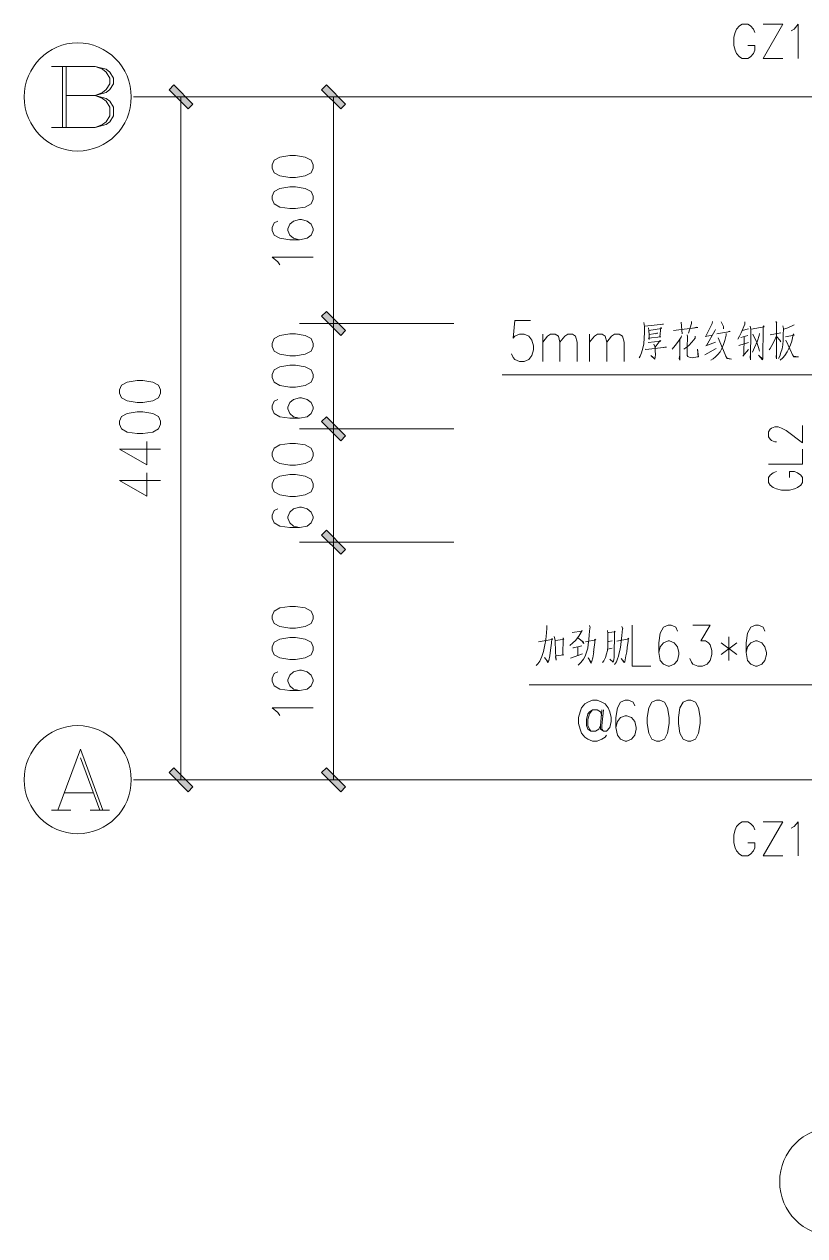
# Model space of a CAD drawing. Header units: millimetres. Extents: x 0 to 586, y 0 to 414.
# Drawn here: x 208.7 to 265.1, y 108.9 to 196.3 of the extents above; entities that cross this region are included whole.
import ezdxf

# ---------------------------------------------------------------- set-up
doc = ezdxf.new("R2010")
doc.units = ezdxf.units.MM

msp = doc.modelspace()

# ---------------------------------------------------------------- hatches: boundary and pattern name
h = msp.add_hatch(color=0)
h.dxf.hatch_style = 2
h.paths.add_polyline_path([(220.905917, 190.581139), (220.556667, 190.231889), (219.177306, 191.61125), (219.526556, 191.9605)])
h = msp.add_hatch(color=0)
h.dxf.hatch_style = 2
h.paths.add_polyline_path([(231.923167, 190.581139), (231.573917, 190.231889), (230.194556, 191.61125), (230.543806, 191.9605)])
h = msp.add_hatch(color=0)
h.dxf.hatch_style = 2
h.paths.add_polyline_path([(230.194556, 175.256472), (230.543806, 175.605722), (231.923167, 174.226361), (231.573917, 173.877111)])
h = msp.add_hatch(color=0)
h.dxf.hatch_style = 2
h.paths.add_polyline_path([(230.194556, 175.256472), (230.543806, 175.605722), (231.923167, 174.226361), (231.573917, 173.877111)])
h = msp.add_hatch(color=0)
h.dxf.hatch_style = 2
h.paths.add_polyline_path([(231.923167, 166.624), (231.573917, 166.27475), (230.194556, 167.657639), (230.543806, 168.003361)])
h = msp.add_hatch(color=0)
h.dxf.hatch_style = 2
h.paths.add_polyline_path([(230.194556, 167.657639), (230.543806, 168.003361), (231.923167, 166.624), (231.573917, 166.27475)])
h = msp.add_hatch(color=0)
h.dxf.hatch_style = 2
h.paths.add_polyline_path([(231.923167, 158.428972), (231.573917, 158.079722), (230.194556, 159.462611), (230.543806, 159.808333)])
h = msp.add_hatch(color=0)
h.dxf.hatch_style = 2
h.paths.add_polyline_path([(231.923167, 158.428972), (231.573917, 158.079722), (230.194556, 159.462611), (230.543806, 159.808333)])
h = msp.add_hatch(color=0)
h.dxf.hatch_style = 2
h.paths.add_polyline_path([(219.177306, 142.314083), (219.526556, 142.663333), (220.905917, 141.283972), (220.556667, 140.934722)])
h = msp.add_hatch(color=0)
h.dxf.hatch_style = 2
h.paths.add_polyline_path([(230.194556, 142.314083), (230.543806, 142.663333), (231.923167, 141.283972), (231.573917, 140.934722)])

# ---------------------------------------------------------------- linework, layer by layer
at = {"color": 0, "lineweight": 0}
for points in [[(261.471833, 195.759917), (261.369528, 195.99275), (261.164917, 196.229111), (260.963833, 196.345528), (260.558139, 196.345528), (260.357056, 196.229111), (260.152444, 195.99275), (260.053667, 195.759917), (259.951361, 195.407139), (259.951361, 194.818), (260.053667, 194.46875), (260.152444, 194.232389), (260.357056, 193.999556), (260.558139, 193.879611), (260.963833, 193.879611), (261.164917, 193.999556), (261.369528, 194.232389), (261.471833, 194.46875), (261.471833, 194.818), (260.963833, 194.818)], [(262.078611, 196.345528), (263.496778, 196.345528), (262.078611, 193.879611), (263.496778, 193.879611)], [(264.103556, 195.876333), (264.304639, 195.99275), (264.608028, 196.345528), (264.608028, 193.879611)], [(210.696528, 193.304583), (213.850361, 193.304583), (214.637056, 193.092917), (214.901639, 192.884778), (215.162694, 192.461444), (215.162694, 192.041639), (214.901639, 191.621833), (214.637056, 191.410167), (213.850361, 191.202028)], [(211.483222, 188.887806), (211.483222, 193.304583)], [(211.747806, 193.304583), (211.747806, 188.887806)], [(213.850361, 193.304583), (214.376, 193.092917), (214.637056, 192.884778), (214.901639, 192.461444), (214.901639, 192.041639), (214.637056, 191.621833), (214.376, 191.410167), (213.850361, 191.202028)], [(211.747806, 191.202028), (213.850361, 191.202028), (214.637056, 190.990361), (214.901639, 190.778694), (215.162694, 190.358889), (215.162694, 189.727417), (214.901639, 189.307611), (214.637056, 189.095944), (213.850361, 188.887806), (210.696528, 188.887806)], [(213.850361, 191.202028), (214.376, 190.990361), (214.637056, 190.778694), (214.901639, 190.358889), (214.901639, 189.727417), (214.637056, 189.307611), (214.376, 189.095944), (213.850361, 188.887806)], [(216.609083, 191.096194), (257.351389, 191.096194)], [(228.723472, 191.096194), (217.575694, 191.096194)], [(218.902139, 191.096194), (237.634639, 191.096194)], [(220.041611, 141.809611), (220.041611, 191.085611)], [(238.618889, 191.096194), (220.874167, 191.096194)], [(239.740722, 191.096194), (228.592944, 191.096194)], [(238.618889, 191.096194), (228.75875, 191.096194)], [(231.058861, 174.752), (231.058861, 191.085611)], [(240.590917, 191.096194), (242.562944, 191.096194)], [(245.519222, 191.096194), (275.099639, 191.096194)], [(227.04425, 182.128583), (226.762028, 182.015694), (226.624444, 181.680556), (226.624444, 181.454778), (226.762028, 181.116111), (227.185361, 180.890333), (227.890917, 180.777444), (228.592944, 180.777444), (229.157389, 180.890333), (229.439611, 181.116111), (229.580722, 181.454778), (229.580722, 181.567667), (229.439611, 181.906333), (229.157389, 182.128583), (228.734056, 182.241472), (228.592944, 182.241472), (228.173139, 182.128583), (227.890917, 181.906333), (227.749806, 181.567667), (227.749806, 181.454778), (227.890917, 181.116111), (228.173139, 180.890333), (228.592944, 180.777444)], [(227.185361, 178.97475), (227.04425, 179.200528), (226.624444, 179.539194), (229.580722, 179.539194)], [(239.740722, 174.741417), (228.592944, 174.741417)], [(239.740722, 174.741417), (228.592944, 174.741417)], [(231.058861, 174.752), (231.058861, 174.762583)], [(231.058861, 167.139056), (231.058861, 174.741417)], [(245.265222, 174.949556), (244.139861, 174.949556), (244.026972, 173.683083), (244.139861, 173.824194), (244.478528, 173.965306), (244.817194, 173.965306), (245.152333, 173.824194), (245.378111, 173.541972), (245.491, 173.118639), (245.491, 172.839944), (245.378111, 172.416611), (245.152333, 172.134389), (244.817194, 171.993278), (244.478528, 171.993278), (244.139861, 172.134389), (244.026972, 172.2755), (243.914083, 172.557722)], [(253.467306, 174.811972), (253.506111, 174.533278), (253.506111, 174.088778), (253.488472, 173.668972), (253.449667, 173.273861), (253.375583, 172.949306), (253.283861, 172.621222), (253.188611, 172.388389), (253.114528, 172.250806)], [(253.52375, 174.554444), (254.885472, 174.695556), (254.811389, 174.695556), (254.659694, 174.670861)], [(253.784806, 174.416861), (253.823611, 174.229889), (253.84125, 173.9265), (253.84125, 173.57725), (253.802444, 173.668972), (254.680861, 173.764222), (254.60325, 173.764222), (254.6985, 174.438028), (254.733778, 174.367472), (253.823611, 174.229889)], [(255.591028, 174.229889), (257.361972, 174.438028), (257.287889, 174.462722), (257.026833, 174.392167)], [(256.151944, 174.833139), (256.226028, 173.997056)], [(256.896306, 174.882528), (256.896306, 174.741417), (256.674056, 174.042917)], [(258.423833, 174.882528), (258.388556, 174.741417), (257.940528, 173.834778), (257.884083, 173.810083), (258.423833, 173.901806)], [(258.628444, 174.300444), (258.593167, 174.205194), (257.975806, 173.157444), (257.940528, 173.136278), (258.628444, 173.390278)], [(258.741333, 173.997056), (259.690306, 174.159333), (259.633861, 174.184028), (259.503333, 174.113472)], [(259.037667, 174.857833), (259.207, 174.533278), (259.207, 174.346306)], [(260.752167, 174.857833), (260.752167, 174.695556), (260.491111, 174.067611), (260.360583, 173.834778), (260.251222, 173.601944)], [(260.568722, 174.229889), (261.013222, 174.346306)], [(261.14375, 174.554444), (261.182556, 174.300444), (261.164917, 172.109694), (261.126111, 172.296667), (261.164917, 172.554194)], [(261.200194, 174.321611), (262.149167, 174.508583), (262.09625, 174.579139), (262.075083, 174.367472), (262.057444, 172.296667), (262.039806, 172.18025), (262.018639, 172.109694), (261.739944, 172.458944), (262.039806, 172.155556)], [(262.988778, 174.882528), (263.062861, 174.766111), (263.045222, 174.787278), (263.045222, 172.18025), (263.006417, 172.367222), (263.027583, 172.554194)], [(263.49325, 174.579139), (263.549694, 174.367472), (263.528528, 173.901806), (263.510889, 173.531389), (263.49325, 173.203306), (263.436806, 172.903444), (263.362722, 172.645917), (263.288639, 172.388389), (263.193389, 172.201417)], [(264.311694, 174.649694), (263.846028, 174.416861), (263.567333, 174.321611)], [(246.168333, 171.993278), (246.168333, 173.965306)], [(246.168333, 173.400861), (246.507, 173.824194), (246.72925, 173.965306), (247.067917, 173.965306), (247.293694, 173.824194), (247.406583, 173.400861), (247.406583, 171.993278)], [(247.406583, 173.400861), (247.74525, 173.824194), (247.971028, 173.965306), (248.309694, 173.965306), (248.535472, 173.824194), (248.644833, 173.400861), (248.644833, 171.993278)], [(249.547944, 171.993278), (249.547944, 173.965306)], [(249.547944, 173.400861), (249.886611, 173.824194), (250.112389, 173.965306), (250.451056, 173.965306), (250.673306, 173.824194), (250.786194, 173.400861), (250.786194, 171.993278)], [(250.786194, 173.400861), (251.124861, 173.824194), (251.350639, 173.965306), (251.689306, 173.965306), (251.915083, 173.824194), (252.027972, 173.400861), (252.027972, 171.993278)], [(253.767167, 173.369111), (254.680861, 173.460833), (254.642056, 173.506694), (254.268111, 173.041028)], [(253.84125, 173.951194), (254.47625, 174.042917), (254.398639, 174.042917), (254.306917, 173.997056)], [(254.176389, 173.252694), (254.250472, 173.086889), (254.289278, 172.949306), (254.289278, 172.762333), (254.306917, 172.504806), (254.289278, 172.296667), (254.250472, 172.155556), (253.971778, 172.437778), (254.250472, 172.18025)], [(256.169583, 173.855944), (256.151944, 173.739528), (255.964972, 173.460833), (255.721556, 173.157444), (255.516944, 172.87875)], [(256.056694, 173.552556), (256.056694, 172.413083), (256.056694, 172.085), (256.021417, 172.18025), (256.039056, 172.388389)], [(257.175, 173.834778), (257.157361, 173.668972), (256.913944, 173.390278), (256.709333, 173.157444), (256.487083, 172.970472), (256.338917, 172.87875)], [(256.578806, 173.9265), (256.617611, 173.810083), (256.578806, 172.970472), (256.578806, 172.645917), (256.599972, 172.437778), (256.63525, 172.367222), (256.691694, 172.321361), (256.804583, 172.271972), (256.95275, 172.250806), (257.326694, 172.321361), (257.418417, 172.342528), (257.326694, 172.87875), (257.379611, 172.342528)], [(259.393972, 174.018222), (259.393972, 173.901806), (259.298722, 173.506694), (259.207, 173.228), (259.094111, 172.924611), (258.963583, 172.691778), (258.797778, 172.504806), (258.628444, 172.321361), (258.462639, 172.18025), (258.293306, 172.085)], [(258.833056, 173.693667), (259.450417, 172.201417), (259.785556, 172.155556), (259.468056, 172.226111), (259.376333, 172.367222)], [(261.013222, 173.369111), (260.307667, 173.157444)], [(260.956778, 173.880639), (260.473472, 173.718361)], [(260.695722, 173.764222), (260.678083, 172.483639), (260.604, 172.388389), (261.013222, 172.854056)], [(261.814028, 174.018222), (261.796389, 173.880639), (261.665861, 173.485528), (261.46125, 172.995167), (261.295444, 172.670611)], [(261.330722, 173.972361), (261.630583, 173.319722), (261.630583, 173.298556), (261.739944, 172.995167), (261.796389, 172.832889), (261.814028, 172.737639)], [(263.045222, 173.855944), (262.85825, 173.460833), (262.710083, 173.157444), (262.579556, 172.924611), (262.505472, 172.832889)], [(262.579556, 173.9265), (263.362722, 174.067611)], [(263.062861, 173.785389), (263.288639, 173.531389), (263.341556, 173.414972)], [(263.680222, 173.785389), (264.311694, 173.901806), (264.25525, 173.997056), (264.219972, 173.834778), (264.145889, 173.460833), (264.050639, 173.203306), (263.93775, 172.924611), (263.807222, 172.691778), (263.641417, 172.437778), (263.49325, 172.250806), (263.306278, 172.085)], [(263.680222, 173.506694), (263.733139, 173.485528), (264.25525, 172.342528), (264.629194, 172.321361), (264.25525, 172.388389), (264.181167, 172.483639)], [(253.562556, 172.87875), (253.597833, 172.854056), (255.090083, 173.041028), (254.977194, 173.041028), (254.846667, 172.995167)], [(257.866444, 172.483639), (258.684889, 172.924611)], [(243.23675, 171.026667), (270.79575, 171.026667)], [(227.04425, 169.252194), (226.762028, 169.139306), (226.624444, 168.800639), (226.624444, 168.574861), (226.762028, 168.236194), (227.185361, 168.010417), (227.890917, 167.897528), (228.592944, 167.897528), (229.157389, 168.010417), (229.439611, 168.236194), (229.580722, 168.574861), (229.580722, 168.68775), (229.439611, 169.026417), (229.157389, 169.252194), (228.734056, 169.365083), (228.592944, 169.365083), (228.173139, 169.252194), (227.890917, 169.026417), (227.749806, 168.68775), (227.749806, 168.574861), (227.890917, 168.236194), (228.173139, 168.010417), (228.592944, 167.897528)], [(239.740722, 167.139056), (228.592944, 167.139056)], [(239.740722, 167.139056), (228.592944, 167.139056)], [(231.058861, 167.149639), (231.058861, 167.160222)], [(231.058861, 158.944028), (231.058861, 167.139056)], [(231.058861, 167.132), (231.058861, 167.121417)], [(263.041694, 166.204194), (262.92175, 166.204194), (262.688917, 166.295917), (262.5725, 166.384111), (262.452556, 166.564028), (262.452556, 166.920333), (262.5725, 167.10025), (262.688917, 167.191972), (262.92175, 167.280167), (263.158111, 167.280167), (263.394472, 167.191972), (263.743722, 167.012056), (264.918472, 166.116), (264.918472, 167.368361)], [(215.603667, 165.657389), (217.575694, 164.532028), (217.575694, 166.221833)], [(215.603667, 165.657389), (218.563472, 165.657389)], [(262.452556, 164.592), (264.918472, 164.592), (264.918472, 165.667972)], [(215.603667, 163.406667), (217.575694, 162.277778), (217.575694, 163.967583)], [(263.041694, 164.055778), (262.805333, 163.964056), (262.5725, 163.787667), (262.452556, 163.60775), (262.452556, 163.247917), (262.5725, 163.068), (262.805333, 162.891611), (263.041694, 162.799889), (263.394472, 162.711694), (263.980083, 162.711694), (264.332861, 162.799889), (264.565694, 162.891611), (264.802056, 163.068), (264.918472, 163.247917), (264.918472, 163.60775), (264.802056, 163.787667), (264.565694, 163.964056), (264.332861, 164.055778), (263.980083, 164.055778), (263.980083, 163.60775)], [(215.603667, 163.406667), (218.563472, 163.406667)], [(227.04425, 161.3535), (226.762028, 161.240611), (226.624444, 160.901944), (226.624444, 160.676167), (226.762028, 160.3375), (227.185361, 160.111722), (227.890917, 160.002361), (228.592944, 160.002361), (229.157389, 160.111722), (229.439611, 160.3375), (229.580722, 160.676167), (229.580722, 160.789056), (229.439611, 161.127722), (229.157389, 161.3535), (228.734056, 161.466389), (228.592944, 161.466389), (228.173139, 161.3535), (227.890917, 161.127722), (227.749806, 160.789056), (227.749806, 160.676167), (227.890917, 160.3375), (228.173139, 160.111722), (228.592944, 160.002361)], [(239.740722, 158.944028), (228.592944, 158.944028)], [(239.740722, 158.944028), (228.592944, 158.944028)], [(231.058861, 158.936972), (231.058861, 158.926389)], [(231.058861, 141.809611), (231.058861, 158.936972)], [(246.450556, 152.929167), (246.450556, 152.742194), (246.429389, 152.392944), (246.376472, 151.927278), (246.376472, 151.881417), (246.320028, 151.532167), (246.224778, 151.0665), (246.09425, 150.692556), (245.946083, 150.368), (245.797917, 150.156333), (245.685028, 150.039917)], [(248.295583, 152.417639), (248.9835, 152.534056), (249.018778, 152.579917), (248.76125, 152.160111), (248.517833, 151.856722), (248.330861, 151.66975), (248.12625, 151.486306)], [(249.540889, 152.929167), (249.579694, 152.788056), (249.562056, 152.742194), (249.52325, 152.251833), (249.487972, 151.902583), (249.449167, 151.553333), (249.410361, 151.299333), (249.318639, 150.995944), (249.226917, 150.71725), (249.096389, 150.505583), (248.909417, 150.251583), (248.722444, 150.064611)], [(250.828528, 152.579917), (250.863806, 152.36825), (250.863806, 151.810861), (250.863806, 151.41575), (250.828528, 151.133528), (250.754444, 150.879528), (250.698, 150.622), (250.567472, 150.389167), (250.472222, 150.251583)], [(250.902611, 152.417639), (251.385917, 152.484667), (251.350639, 152.534056), (251.311833, 150.622), (251.294194, 150.484417), (251.276556, 150.368), (251.23775, 150.297444), (250.994333, 150.505583)], [(251.87275, 152.858611), (251.946833, 152.696333), (251.908028, 152.696333), (251.87275, 152.205972), (251.833944, 151.810861), (251.795139, 151.532167), (251.759861, 151.228778), (251.685778, 150.950083), (251.629333, 150.71725), (251.55525, 150.530278), (251.481167, 150.318611), (251.350639, 150.110472)], [(252.617111, 152.950333), (252.617111, 149.994056), (253.96825, 149.994056)], [(255.883833, 152.530528), (255.770944, 152.809222), (255.432278, 152.950333), (255.2065, 152.950333), (254.871361, 152.809222), (254.645583, 152.389417), (254.532694, 151.683861), (254.532694, 150.978306), (254.645583, 150.417389), (254.871361, 150.135167), (255.2065, 149.994056), (255.319389, 149.994056), (255.658056, 150.135167), (255.883833, 150.417389), (255.996722, 150.840722), (255.996722, 150.978306), (255.883833, 151.401639), (255.658056, 151.683861), (255.319389, 151.824972), (255.2065, 151.824972), (254.871361, 151.683861), (254.645583, 151.401639), (254.532694, 150.978306)], [(257.009194, 152.950333), (258.250972, 152.950333), (257.573639, 151.824972), (257.912306, 151.824972), (258.138083, 151.683861), (258.250972, 151.54275), (258.363861, 151.119417), (258.363861, 150.840722), (258.250972, 150.417389), (258.025194, 150.135167), (257.686528, 149.994056), (257.347861, 149.994056), (257.009194, 150.135167), (256.896306, 150.276278), (256.786944, 150.5585)], [(262.195028, 152.530528), (262.082139, 152.809222), (261.743472, 152.950333), (261.517694, 152.950333), (261.179028, 152.809222), (260.95325, 152.389417), (260.840361, 151.683861), (260.840361, 150.978306), (260.95325, 150.417389), (261.179028, 150.135167), (261.517694, 149.994056), (261.630583, 149.994056), (261.96925, 150.135167), (262.195028, 150.417389), (262.307917, 150.840722), (262.307917, 150.978306), (262.195028, 151.401639), (261.96925, 151.683861), (261.630583, 151.824972), (261.517694, 151.824972), (261.179028, 151.683861), (260.95325, 151.401639), (260.840361, 150.978306)], [(245.854361, 151.765), (246.820972, 151.927278), (246.859778, 151.927278), (246.820972, 151.997833), (246.785694, 151.648583), (246.72925, 151.158222), (246.672806, 150.738417), (246.598722, 150.413861), (246.524639, 150.226889), (246.468194, 150.343306), (246.376472, 150.505583), (246.298861, 150.622), (246.542278, 150.297444), (246.581083, 150.389167)], [(246.990306, 152.135417), (247.064389, 151.881417), (247.082028, 151.017111), (247.120833, 150.435028), (247.082028, 150.667861), (247.099667, 150.738417), (247.678222, 150.808972), (247.604139, 150.784278), (247.642944, 152.043694), (247.678222, 151.951972), (247.621778, 151.927278), (247.064389, 151.856722)], [(248.330861, 151.3205), (248.369667, 151.3205), (248.9835, 151.461611)], [(248.683639, 152.043694), (249.096389, 151.740306), (249.131667, 151.623889), (249.114028, 151.648583), (248.9835, 151.835556)], [(248.683639, 151.369889), (248.683639, 150.738417)], [(249.244556, 151.765), (249.988917, 151.902583), (249.932472, 151.951972), (249.914833, 151.694444), (249.876028, 151.369889), (249.823111, 151.017111), (249.84075, 151.041806), (249.766667, 150.600833), (249.710222, 150.368), (249.653778, 150.226889), (249.636139, 150.202194), (249.431528, 150.600833), (249.653778, 150.251583)], [(251.181306, 151.835556), (250.902611, 151.786167)], [(251.498806, 151.810861), (252.373694, 151.973139), (252.338417, 152.019), (252.31725, 151.810861), (252.260806, 151.345194), (252.225528, 151.041806), (252.169083, 150.738417), (252.112639, 150.459722), (252.077361, 150.318611), (252.038556, 150.251583), (251.816306, 150.551444), (252.038556, 150.297444)], [(259.037667, 151.683861), (260.166556, 150.840722)], [(260.166556, 151.683861), (259.037667, 150.840722)], [(259.602111, 152.107194), (259.602111, 150.417389)], [(248.165056, 150.576139), (249.039944, 150.879528)], [(251.181306, 151.299333), (250.863806, 151.228778)], [(227.04425, 149.584833), (226.762028, 149.471944), (226.624444, 149.133278), (226.624444, 148.9075), (226.762028, 148.568833), (227.185361, 148.343056), (227.890917, 148.230167), (228.592944, 148.230167), (229.157389, 148.343056), (229.439611, 148.568833), (229.580722, 148.9075), (229.580722, 149.020389), (229.439611, 149.359056), (229.157389, 149.584833), (228.734056, 149.697722), (228.592944, 149.697722), (228.173139, 149.584833), (227.890917, 149.359056), (227.749806, 149.020389), (227.749806, 148.9075), (227.890917, 148.568833), (228.173139, 148.343056), (228.592944, 148.230167)], [(245.177028, 148.6535), (295.469028, 148.6535)], [(227.185361, 146.427472), (227.04425, 146.65325), (226.624444, 146.991917), (229.580722, 146.991917)], [(250.433417, 146.84375), (250.320528, 145.714861), (250.320528, 145.436167), (250.546306, 145.295056), (250.772083, 145.295056), (250.997861, 145.577278), (251.11075, 145.997083), (251.11075, 146.279306), (250.997861, 146.702639), (250.884972, 146.984861), (250.659194, 147.267083), (250.433417, 147.408194), (250.09475, 147.549306), (249.756083, 147.549306), (249.420944, 147.408194), (249.195167, 147.267083), (248.969389, 146.984861), (248.8565, 146.702639), (248.743611, 146.279306), (248.743611, 145.855972), (248.8565, 145.436167), (248.969389, 145.153944), (249.195167, 144.871722), (249.420944, 144.730611), (249.756083, 144.5895), (250.09475, 144.5895), (250.433417, 144.730611), (250.659194, 144.871722), (250.772083, 145.012833)], [(252.800556, 147.125972), (252.687667, 147.408194), (252.349, 147.549306), (252.123222, 147.549306), (251.784556, 147.408194), (251.558778, 146.984861), (251.445889, 146.279306), (251.445889, 145.577278), (251.558778, 145.012833), (251.784556, 144.730611), (252.123222, 144.5895), (252.236111, 144.5895), (252.574778, 144.730611), (252.800556, 145.012833), (252.913444, 145.436167), (252.913444, 145.577278), (252.800556, 145.997083), (252.574778, 146.279306), (252.236111, 146.420417), (252.123222, 146.420417), (251.784556, 146.279306), (251.558778, 145.997083), (251.445889, 145.577278)], [(250.433417, 146.420417), (250.320528, 146.702639), (250.09475, 146.84375), (249.756083, 146.84375), (249.530306, 146.702639), (249.420944, 146.561528), (249.308056, 146.138194), (249.308056, 145.714861), (249.420944, 145.436167), (249.643194, 145.295056), (249.981861, 145.295056), (250.207639, 145.436167), (250.320528, 145.714861)], [(249.756083, 146.84375), (249.530306, 146.561528), (249.420944, 146.138194), (249.420944, 145.714861), (249.530306, 145.436167), (249.643194, 145.295056)], [(250.546306, 146.84375), (250.433417, 145.714861), (250.433417, 145.436167), (250.546306, 145.295056)], [(212.781444, 144.007417), (211.158667, 139.590639)], [(212.781444, 144.007417), (214.40775, 139.590639)], [(212.781444, 143.375944), (214.174917, 139.590639)], [(216.609083, 141.799028), (257.351389, 141.799028)], [(228.723472, 141.799028), (217.575694, 141.799028)], [(218.902139, 141.799028), (237.634639, 141.799028)], [(239.740722, 141.799028), (228.592944, 141.799028)], [(238.618889, 141.799028), (228.75875, 141.799028)], [(238.618889, 141.799028), (228.75875, 141.799028)], [(240.590917, 141.799028), (242.562944, 141.799028)], [(245.519222, 141.799028), (275.099639, 141.799028)], [(211.624333, 140.853583), (213.70925, 140.853583)], [(210.696528, 139.590639), (212.086472, 139.590639)], [(213.479944, 139.590639), (214.869889, 139.590639)], [(261.471833, 138.179528), (261.369528, 138.415889), (261.164917, 138.648722), (260.963833, 138.768667), (260.558139, 138.768667), (260.357056, 138.648722), (260.152444, 138.415889), (260.053667, 138.179528), (259.951361, 137.82675), (259.951361, 137.241139), (260.053667, 136.888361), (260.152444, 136.655528), (260.357056, 136.419167), (260.558139, 136.30275), (260.963833, 136.30275), (261.164917, 136.419167), (261.369528, 136.655528), (261.471833, 136.888361), (261.471833, 137.241139), (260.963833, 137.241139)], [(262.078611, 138.768667), (263.496778, 138.768667), (262.078611, 136.30275), (263.496778, 136.30275)], [(264.103556, 138.295944), (264.304639, 138.415889), (264.608028, 138.768667), (264.608028, 136.30275)]]:
    msp.add_lwpolyline(points, dxfattribs=at)
for points in [[(220.905917, 190.581139), (220.556667, 190.231889), (219.177306, 191.61125), (219.526556, 191.9605)], [(231.923167, 190.581139), (231.573917, 190.231889), (230.194556, 191.61125), (230.543806, 191.9605)], [(226.624444, 185.95975), (226.762028, 185.624611), (227.185361, 185.398833), (227.890917, 185.285944), (228.31425, 185.285944), (229.016278, 185.398833), (229.439611, 185.624611), (229.580722, 185.95975), (229.580722, 186.185528), (229.439611, 186.524194), (229.016278, 186.749972), (228.31425, 186.862861), (227.890917, 186.862861), (227.185361, 186.749972), (226.762028, 186.524194), (226.624444, 186.185528)], [(226.624444, 183.709028), (226.762028, 183.370361), (227.185361, 183.144583), (227.890917, 183.031694), (228.31425, 183.031694), (229.016278, 183.144583), (229.439611, 183.370361), (229.580722, 183.709028), (229.580722, 183.931278), (229.439611, 184.269944), (229.016278, 184.495722), (228.31425, 184.608611), (227.890917, 184.608611), (227.185361, 184.495722), (226.762028, 184.269944), (226.624444, 183.931278)], [(230.194556, 175.256472), (230.543806, 175.605722), (231.923167, 174.226361), (231.573917, 173.877111)], [(230.194556, 175.256472), (230.543806, 175.605722), (231.923167, 174.226361), (231.573917, 173.877111)], [(226.624444, 173.083361), (226.762028, 172.744694), (227.185361, 172.518917), (227.890917, 172.406028), (228.31425, 172.406028), (229.016278, 172.518917), (229.439611, 172.744694), (229.580722, 173.083361), (229.580722, 173.305611), (229.439611, 173.644278), (229.016278, 173.870056), (228.31425, 173.982944), (227.890917, 173.982944), (227.185361, 173.870056), (226.762028, 173.644278), (226.624444, 173.305611)], [(226.624444, 170.829111), (226.762028, 170.490444), (227.185361, 170.264667), (227.890917, 170.151778), (228.31425, 170.151778), (229.016278, 170.264667), (229.439611, 170.490444), (229.580722, 170.829111), (229.580722, 171.054889), (229.439611, 171.393556), (229.016278, 171.615806), (228.31425, 171.728694), (227.890917, 171.728694), (227.185361, 171.615806), (226.762028, 171.393556), (226.624444, 171.054889)], [(215.603667, 169.714333), (215.744778, 169.375667), (216.168111, 169.153417), (216.873667, 169.040528), (217.297, 169.040528), (217.999028, 169.153417), (218.422361, 169.375667), (218.563472, 169.714333), (218.563472, 169.940111), (218.422361, 170.278778), (217.999028, 170.504556), (217.297, 170.617444), (216.873667, 170.617444), (216.168111, 170.504556), (215.744778, 170.278778), (215.603667, 169.940111)], [(215.603667, 167.460083), (215.744778, 167.124944), (216.168111, 166.899167), (216.873667, 166.786278), (217.297, 166.786278), (217.999028, 166.899167), (218.422361, 167.124944), (218.563472, 167.460083), (218.563472, 167.685861), (218.422361, 168.024528), (217.999028, 168.250306), (217.297, 168.363194), (216.873667, 168.363194), (216.168111, 168.250306), (215.744778, 168.024528), (215.603667, 167.685861)], [(231.923167, 166.624), (231.573917, 166.27475), (230.194556, 167.657639), (230.543806, 168.003361)], [(230.194556, 167.657639), (230.543806, 168.003361), (231.923167, 166.624), (231.573917, 166.27475)], [(226.624444, 165.184667), (226.762028, 164.846), (227.185361, 164.620222), (227.890917, 164.507333), (228.31425, 164.507333), (229.016278, 164.620222), (229.439611, 164.846), (229.580722, 165.184667), (229.580722, 165.410444), (229.439611, 165.745583), (229.016278, 165.971361), (228.31425, 166.08425), (227.890917, 166.08425), (227.185361, 165.971361), (226.762028, 165.745583), (226.624444, 165.410444)], [(226.624444, 162.930417), (226.762028, 162.59175), (227.185361, 162.365972), (227.890917, 162.253083), (228.31425, 162.253083), (229.016278, 162.365972), (229.439611, 162.59175), (229.580722, 162.930417), (229.580722, 163.156194), (229.439611, 163.494861), (229.016278, 163.720639), (228.31425, 163.83), (227.890917, 163.83), (227.185361, 163.720639), (226.762028, 163.494861), (226.624444, 163.156194)], [(231.923167, 158.428972), (231.573917, 158.079722), (230.194556, 159.462611), (230.543806, 159.808333)], [(231.923167, 158.428972), (231.573917, 158.079722), (230.194556, 159.462611), (230.543806, 159.808333)], [(226.624444, 153.416), (226.762028, 153.077333), (227.185361, 152.851556), (227.890917, 152.738667), (228.31425, 152.738667), (229.016278, 152.851556), (229.439611, 153.077333), (229.580722, 153.416), (229.580722, 153.641778), (229.439611, 153.976917), (229.016278, 154.202694), (228.31425, 154.315583), (227.890917, 154.315583), (227.185361, 154.202694), (226.762028, 153.976917), (226.624444, 153.641778)], [(226.624444, 151.16175), (226.762028, 150.823083), (227.185361, 150.597306), (227.890917, 150.484417), (228.31425, 150.484417), (229.016278, 150.597306), (229.439611, 150.823083), (229.580722, 151.16175), (229.580722, 151.387528), (229.439611, 151.726194), (229.016278, 151.948444), (228.31425, 152.061333), (227.890917, 152.061333), (227.185361, 151.948444), (226.762028, 151.726194), (226.624444, 151.387528)], [(254.377472, 147.549306), (254.038806, 147.408194), (253.813028, 146.984861), (253.700139, 146.279306), (253.700139, 145.855972), (253.813028, 145.153944), (254.038806, 144.730611), (254.377472, 144.5895), (254.60325, 144.5895), (254.941917, 144.730611), (255.164167, 145.153944), (255.277056, 145.855972), (255.277056, 146.279306), (255.164167, 146.984861), (254.941917, 147.408194), (254.60325, 147.549306)], [(256.631722, 147.549306), (256.293056, 147.408194), (256.067278, 146.984861), (255.954389, 146.279306), (255.954389, 145.855972), (256.067278, 145.153944), (256.293056, 144.730611), (256.631722, 144.5895), (256.8575, 144.5895), (257.192639, 144.730611), (257.418417, 145.153944), (257.531306, 145.855972), (257.531306, 146.279306), (257.418417, 146.984861), (257.192639, 147.408194), (256.8575, 147.549306)], [(219.177306, 142.314083), (219.526556, 142.663333), (220.905917, 141.283972), (220.556667, 140.934722)], [(230.194556, 142.314083), (230.543806, 142.663333), (231.923167, 141.283972), (231.573917, 140.934722)]]:
    msp.add_lwpolyline(points, close=True, dxfattribs=at)
for centre in [(212.587417, 191.094431), (212.587417, 141.800792), (267.130389, 112.774236)]:
    msp.add_ellipse(centre, major_axis=(0, 3.903486), ratio=0.989607, start_param=0, end_param=6.283185, dxfattribs=at)

doc.saveas('drawing.dxf')
